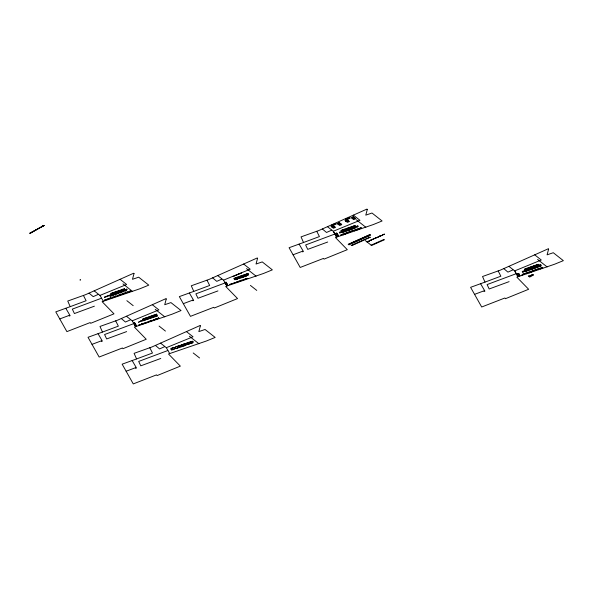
<?xml version="1.0" encoding="UTF-8"?>
<svg xmlns="http://www.w3.org/2000/svg" width="593" height="593" viewBox="0 0 593 593"><rect width="100%" height="100%" fill="white"/><g stroke="black" fill="none" stroke-linecap="round" stroke-linejoin="round"><path stroke-width="0.89" d="M33.423 231.092L35.684 230.262M39.071 227.92L41.34 227.097M30.073 233.331L44.356 225.407L40.961 226.867L41.466 227.023M80.092 279.978L80.352 279.859M80.507 279.881L80.092 279.955M98.171 294.424L93.205 296.633L89.069 293.15M331.902 225.473L332.636 225.147L332.288 224.88M334.059 224.517L334.786 224.191L334.445 223.917M345.882 219.58L346.608 219.254L346.26 218.98M348.032 218.617L348.766 218.291L348.417 218.016M333.214 225.681L331.998 225.896M339.574 222.916L338.358 223.131M347.187 219.781L345.971 219.996M353.547 217.016L352.331 217.231M331.695 226.919L333.733 226.089M338.062 224.154L340.026 223.272M338.129 224.206L340.093 223.331M345.667 221.019L347.639 220.136M334 226.304L332.784 226.511M340.36 223.539L339.152 223.754M345.734 221.07L347.706 220.196M352.034 218.254L354.073 217.431M347.972 220.403L346.757 220.618M354.34 217.638L353.124 217.853M334.949 227.052L333.733 227.26M341.316 224.287L340.1 224.502M348.921 221.152L347.706 221.359M355.289 218.387L354.073 218.602M331.48 230.262L326.513 232.471L322.377 228.987M221.738 279.155L216.771 281.364L212.635 277.88M130.423 319.842L125.457 322.043L121.32 318.567M350.419 243.612L349.203 243.827M352.605 242.641L351.39 242.848M354.792 241.662L353.576 241.877M356.979 240.691L355.77 240.899M359.173 239.713L357.957 239.928M361.359 238.734L360.144 238.949M363.546 237.763L362.33 237.978M365.733 236.785L364.525 237M367.927 235.814L366.711 236.021M370.114 234.835L368.898 235.05M366.919 241.833L369.202 241.21L367.237 242.085M369.15 241.166L367.934 241.381M371.337 240.195L370.128 240.402M373.531 239.216L372.315 239.431M375.717 238.245L374.502 238.453M377.956 237.311L375.666 237.934L377.956 237.311L376.688 237.482M380.091 236.288L378.883 236.503M382.337 235.362L380.046 235.984L382.337 235.362L381.069 235.532M384.472 234.339L383.256 234.554M371.129 245.154L383.967 239.431L384.39 239.772L371.552 245.487M164.543 346.72L159.576 348.929L155.44 345.445M512.878 269.919L507.927 272.12L503.805 268.644M528.852 276.227L532.781 274.477L533.522 275.063L529.593 276.812M529.223 276.523L533.151 274.774M94.176 290.837L99.972 295.41L126.65 284.484L120.06 279.296M327.484 226.682L333.281 231.248L359.958 220.322L353.369 215.133M217.735 275.575L223.531 280.141L250.209 269.215L243.627 264.026M126.428 316.254L132.224 320.82L158.894 309.894L152.312 304.706M160.54 343.132L166.337 347.698L193.014 336.78L186.432 331.591M508.89 266.339L514.672 270.897L541.276 260.001L534.708 254.827M101.477 298.227L72.324 309.123L74.414 313.541L94.391 306.181M334.786 234.065L305.632 244.961L307.723 249.379L327.699 242.018M225.036 282.957L195.883 293.854L197.973 298.272L217.95 290.911M133.729 323.637L104.576 334.534L106.666 338.951L126.643 331.591M167.841 350.522L138.688 361.419L140.778 365.837L160.755 358.469M516.177 273.707L487.098 284.573L489.181 288.976L509.105 281.638M333.792 232.13L334.385 233.168M334.726 233.761L336.787 232.982L338.529 236.007L336.468 236.785M336.98 233.323L336.023 233.271M335.134 234.457L337.187 233.679M335.178 234.539L337.232 233.761M337.424 234.094L336.476 234.05M335.579 235.236L337.639 234.457M335.623 235.31L337.684 234.539M337.877 234.872L336.92 234.821M336.023 236.014L338.084 235.236M336.068 236.088L338.129 235.31M338.321 235.651L337.365 235.599M226.192 282.513L225.236 282.461M226.667 283.335L225.711 283.291M227.149 284.158L226.185 284.106M226.437 284.862L227.356 284.521L226.482 284.936M227.593 284.922L226.63 284.877M134.878 323.192L133.922 323.141M135.36 324.015L134.403 323.971M135.834 324.838L134.878 324.786M135.13 325.542L136.042 325.201M135.167 325.616L136.086 325.268M136.279 325.601L135.323 325.557M515.184 271.779L515.777 272.81M516.562 274.174L518.616 273.403L519.905 275.641L517.859 276.42M518.808 273.736L517.859 273.684M516.963 274.87L519.016 274.099M517.007 274.952L519.06 274.174M519.253 274.507L518.304 274.463M517.407 275.649L519.461 274.87M517.452 275.723L519.505 274.944M519.698 275.285L518.749 275.234M59.789 318.93L69.151 315.417L69.329 316.032L70.122 315.691L65.801 308.286M293.098 254.768L302.46 251.254L302.638 251.869L303.438 251.528L299.109 244.123M183.348 303.66L192.718 300.147L192.888 300.762L193.689 300.421L189.36 293.016M92.034 344.34L101.403 340.827L101.581 341.442L102.374 341.108L98.053 333.696M126.153 371.225L135.523 367.712L135.693 368.327L136.494 367.986L132.165 360.581M474.6 294.35L483.94 290.844L484.11 291.459L484.911 291.126L480.597 283.736M70.285 306.633L86.118 300.733L83.435 295.47M303.594 242.47L319.427 236.57L316.744 231.307M193.844 291.371L209.677 285.463L206.994 280.2M102.537 332.05L118.363 326.143L115.687 320.88M136.649 358.928L152.483 353.028L149.799 347.765M485.067 282.09L500.855 276.205L498.179 270.957M192.947 341.813L192.317 342.443M110.935 293.854L115.101 292.401M115.642 292.208L119.808 290.763M120.342 290.57L124.508 289.117M341.153 230.788L345.319 229.335M346.23 229.017L350.396 227.564M350.937 227.378L355.096 225.926M339.5 232.715L340.597 232.641M341.902 231.848L355.548 227.089L355.8 227.838L353.717 228.564L353.465 227.816M357.927 226.281L357.282 226.911M342.057 232.323L343.154 232.248M344.37 231.515L345.467 231.44M346.69 230.707L347.78 230.633M349.003 229.899L350.1 229.832M351.315 229.091L352.412 229.024M353.628 228.29L354.725 228.216M342.813 234.428L341.716 234.494M345.126 233.62L344.029 233.686M347.439 232.812L346.342 232.879M349.751 232.004L348.662 232.078M352.064 231.196L350.974 231.27M354.384 230.395L353.287 230.462M356.697 229.587L355.6 229.654M359.01 228.779L357.913 228.854M361.322 227.971L360.225 228.046M234.124 278.71L238.29 277.265M239.201 276.938L243.367 275.493M243.908 275.3L248.067 273.847M236.007 279.436L237.104 279.37M242.945 277.02L244.042 276.946M245.257 276.212L246.354 276.145M231.685 283.988L229.513 284.432L231.707 284.04M233.998 283.18L231.826 283.624L234.02 283.232M236.31 282.372L234.139 282.817L236.333 282.431M238.623 281.564L236.451 282.016L238.645 281.623M240.936 280.763L238.764 281.208L240.958 280.815M243.256 279.955L241.077 280.4L243.271 280.007M247.881 278.339L245.702 278.784L247.896 278.399M142.809 319.39L146.975 317.944M147.894 317.626L152.053 316.173M152.594 315.98L156.76 314.527M140.823 321.109L143.002 320.665L140.808 321.058M143.58 320.509L157.323 316.032L155.121 316.417M140.378 324.667L139.281 324.734M142.691 323.86L141.594 323.934M145.018 323.111L142.943 323.837L145.018 323.111L143.906 323.126M147.331 322.303L145.255 323.029L147.331 322.303L146.219 322.318M149.629 321.443L148.532 321.51M151.941 320.635L150.844 320.702M154.276 319.879L152.193 320.605L154.276 319.879L153.157 319.901M156.567 319.019L155.47 319.093M158.88 318.211L157.782 318.285M172.393 348.002L174.572 347.557L172.37 347.95M176.922 346.431L179.093 345.986L176.899 346.371M179.153 345.652L181.332 345.2L179.138 345.593M181.391 344.874L183.571 344.422L181.369 344.815M183.63 344.088L185.802 343.644L183.608 344.036M188.1 342.532L190.271 342.087L188.077 342.48M190.449 341.716L192.621 341.271L190.427 341.657M171.051 348.906L171.703 348.276M171.199 349.351L172.111 348.973M171.325 349.714L171.97 349.084M174.994 348.669L177.166 348.224L174.972 348.617M179.612 347.083L181.784 346.638L179.59 347.031M181.843 346.305L184.023 345.86L181.829 346.253M186.321 344.748L188.492 344.303L186.298 344.689M190.79 343.191L192.962 342.739L190.768 343.132M524.471 269.541L528.622 268.095M529.534 267.777L533.685 266.324M534.226 266.138L538.377 264.693M538.511 265.078L534.36 266.524L534.093 265.746L538.244 264.3L539.059 266.746L541.135 266.027L540.601 264.441L538.518 265.167M540.727 264.826L540.082 265.456M538.614 266.012L525.042 270.742L524.894 270.297L538.459 265.568L538.815 266.835L536.739 267.554L536.487 266.806L538.563 266.079M538.778 265.916L540.853 265.19M538.807 265.998L540.883 265.271M522.448 271.92L523.537 271.846M525.116 271.298L526.206 271.231M527.422 270.497L528.511 270.423M529.727 269.689L530.824 269.622M532.032 268.888L533.129 268.814M534.337 268.08L535.435 268.014M536.65 267.28L537.74 267.206M538.963 266.472L540.06 266.398M524.182 274.062L523.085 274.136M526.488 273.262L525.398 273.329M528.793 272.454L527.703 272.528M531.106 271.653L530.009 271.72M533.411 270.845L532.314 270.919M535.716 270.045L534.619 270.111M538.021 269.237L536.932 269.311M540.327 268.436L539.237 268.503M542.632 267.628L541.542 267.702M42.933 225.755L43.363 225.889M42.711 225.881L43.222 226.037M42.088 226.229L42.6 226.385M41.806 226.393L42.229 226.519M39.916 227.445L40.346 227.579M39.583 228.075L37.189 228.98L37.7 229.135M38.034 228.505L38.456 228.631M37.567 229.209L35.306 230.032L35.817 230.188M36.151 229.558L36.573 229.691M34.268 230.618L34.69 230.744M33.927 231.248L31.533 232.145L32.044 232.3M32.378 231.67L32.808 231.804M31.918 232.374L29.65 233.205L30.161 233.36M30.495 232.73L30.918 232.856M537.599 259.423L547.139 266.932M531.469 275.063L532.217 275.649M530.164 275.641L530.905 276.234M528.267 275.767L529.949 277.094M356.274 219.736L365.837 227.275M346.92 219.573L348.425 220.759L346.453 221.634L344.948 220.448L348.224 218.995L347.505 218.424L345.534 219.306L346.253 219.87M365.303 240.565L371.648 245.569M332.947 225.473L334.452 226.659L332.48 227.534L330.976 226.348L334.244 224.895L333.525 224.324L331.561 225.199L332.28 225.77M246.525 268.629L256.087 276.168M250.409 285.403L256.762 290.407M122.966 283.899L132.528 291.437M155.21 309.309L164.78 316.847M189.33 336.194L198.892 343.725M126.85 300.673L133.195 305.677M159.102 326.083L165.447 331.087M193.214 352.961L199.567 357.964M241.218 272.899L241.47 273.18L239.194 273.729M238.994 273.81L239.238 274.092L236.97 274.633M236.748 274.729L236.992 275.011L234.724 275.56M234.361 275.708L234.606 275.99L232.337 276.531M514.672 270.897L518.037 276.731M333.281 231.248L336.654 237.096M223.531 280.141L226.904 285.989M166.337 347.698L169.709 353.554M132.224 320.82L135.597 326.669M99.972 295.41L103.345 301.259M542.795 268.103L542.543 267.354L540.468 268.073L540.72 268.829M540.49 268.903L540.238 268.155L538.162 268.881L538.414 269.63M536.865 264.782L537.125 265.56M538.185 269.711L537.925 268.963L535.85 269.682L536.109 270.43M535.479 265.264L535.746 266.042M535.872 270.512L535.62 269.763L533.544 270.49L533.796 271.238M532.173 266.42L532.44 267.198M533.567 271.32L533.315 270.571L531.239 271.29L531.491 272.039M530.787 266.902L531.054 267.68M531.261 272.12L531.009 271.372L528.934 272.098L529.186 272.847M528.956 272.928L528.704 272.18L526.628 272.899L526.88 273.647M527.11 268.184L527.37 268.963M525.724 268.666L525.984 269.444M526.651 273.729L526.391 272.98L524.316 273.707L524.575 274.455M524.345 274.537L524.086 273.788L522.01 274.507L522.263 275.256M361.478 228.446L361.226 227.697L359.143 228.424L359.395 229.172M359.165 229.254L358.913 228.498L356.83 229.224L357.082 229.98M356.853 230.062L356.601 229.306L354.518 230.032L354.77 230.788M355.466 227.112L355.318 226.667L341.753 231.403L342.154 232.597L344.236 231.87L343.984 231.122M353.576 226.015L353.843 226.8M354.54 230.862L354.288 230.114L352.205 230.84L352.457 231.589M353.235 227.897L353.487 228.646L351.404 229.372L351.152 228.616M352.19 226.504L352.457 227.282M352.227 231.67L351.975 230.922L349.892 231.648L350.144 232.397M350.923 228.698L351.175 229.454L349.092 230.18L348.84 229.424M348.877 227.66L349.144 228.438M349.914 232.478L349.662 231.73L347.58 232.449L347.832 233.205M348.61 229.506L348.862 230.262L346.779 230.988L346.527 230.232M347.491 228.142L347.75 228.92M347.602 233.286L347.35 232.53L345.267 233.257L345.519 234.013M346.297 230.314L346.549 231.062L344.466 231.789L344.214 231.04M343.799 229.432L344.059 230.21M345.289 234.094L345.037 233.338L342.954 234.065L343.206 234.813M342.406 229.914L342.672 230.692M342.976 234.895L342.724 234.146L340.641 234.872L340.893 235.621M247.325 275.434L245.243 276.16M246.547 273.944L246.814 274.722M245.161 274.426L245.428 275.211M245.013 276.234L242.93 276.961M242.7 277.042L240.617 277.769L241.729 277.754M241.848 275.582L242.114 276.368M240.461 276.071L240.721 276.849M240.387 277.85L238.304 278.577L239.416 278.562M238.075 278.658L235.992 279.385M236.77 277.354L237.03 278.132M235.377 277.843L235.643 278.621M157.13 315.721L156.982 315.276L143.41 320.005L143.676 320.783L145.641 319.723M155.24 314.624L155.499 315.402M154.892 316.499L152.809 317.225M153.854 315.105L154.113 315.891M152.579 317.307L150.496 318.033M150.533 316.262L150.8 317.047M150.266 318.115L148.183 318.841M149.147 316.751L149.414 317.529M147.953 318.923L145.871 319.649M145.455 318.033L145.722 318.812M144.069 318.523L144.329 319.301M122.988 289.214L123.255 289.992M121.602 289.695L121.861 290.474M118.281 290.852L118.548 291.63M116.895 291.333L117.162 292.119M113.582 292.49L113.849 293.276M112.196 292.979L112.455 293.757M134.011 273.543L132.476 279.303L138.68 277.183L148.784 285.137L139.992 288.724L102.129 301.689L113.989 313.838L90.692 323.304L90.188 322.57L66.898 331.62L55.779 311.881L70.211 306.663L67.735 301.044L85.429 294.728L133.633 273.247L134.011 273.543M166.262 298.954L164.728 304.713L170.932 302.593L181.035 310.547L172.237 314.134L134.381 327.099L146.241 339.248L122.944 348.714L122.44 347.98L99.15 357.03L88.023 337.291L102.463 332.073L99.987 326.454L117.673 320.138L165.884 298.664L166.262 298.954M200.375 325.839L198.848 331.598L205.052 329.471L215.155 337.432L206.357 341.019L168.494 353.984L180.354 366.126L157.063 375.599L156.552 374.865L133.269 383.908L122.143 364.176L136.583 358.95L134.1 353.339L151.793 347.024L200.004 325.542L200.375 325.839M257.57 258.274L256.043 264.033L262.247 261.913L272.343 269.867L263.551 273.455L225.688 286.419L237.548 298.568L214.258 308.034L213.747 307.3L190.464 316.351L179.338 296.611L193.77 291.393L191.294 285.774L208.988 279.459L257.199 257.985L257.57 258.274M367.319 209.381L365.785 215.14L371.996 213.02L382.092 220.974L373.301 224.562L335.438 237.526L347.298 249.675L324.008 259.141L323.496 258.407L300.206 267.458L289.087 247.718L303.52 242.5L301.044 236.881L318.738 230.566L366.941 209.092L367.319 209.381M548.614 249.09L547.094 254.834L553.276 252.714L563.35 260.653L554.581 264.226L516.822 277.153L528.652 289.273L505.421 298.709L504.917 297.982L481.694 307.004L470.597 287.323L484.992 282.112L482.524 276.516L500.166 270.215L548.243 248.801L548.614 249.09M335.682 223.368L333.711 224.243L334.43 224.814L336.401 223.932L335.682 223.368M349.655 217.468L347.683 218.343L348.41 218.913L350.374 218.031L349.655 217.468M339.307 222.709L337.335 223.583L338.848 224.777L340.819 223.895L339.307 222.709M353.28 216.808L351.315 217.69L352.82 218.876L354.792 217.994L353.28 216.808M334.682 226.837L332.71 227.719L333.429 228.283L335.401 227.408L334.682 226.837M341.049 224.08L339.077 224.955L339.796 225.525L341.768 224.643L341.049 224.08M348.654 220.937L346.683 221.819L347.409 222.382L349.373 221.508L348.654 220.937M355.022 218.18L353.05 219.054L353.769 219.625L355.741 218.743L355.022 218.18M350.152 243.404L348.18 244.279L348.899 244.85L350.871 243.968L350.152 243.404M352.338 242.426L350.367 243.308L351.086 243.871L353.057 242.997L352.338 242.426M354.525 241.455L352.561 242.329L353.28 242.9L355.244 242.018L354.525 241.455M356.712 240.476L354.747 241.358L355.466 241.922L357.438 241.047L356.712 240.476M358.906 239.505L356.934 240.38L357.653 240.951L359.625 240.069L358.906 239.505M361.093 238.527L359.121 239.402L359.84 239.972L361.812 239.098L361.093 238.527M363.279 237.556L361.315 238.43L362.034 238.994L363.998 238.119L363.279 237.556M365.466 236.577L363.502 237.452L364.221 238.023L366.192 237.148L365.466 236.577M367.66 235.599L365.688 236.481L366.407 237.044L368.379 236.17L367.66 235.599M369.847 234.628L367.875 235.503L368.594 236.073L370.566 235.199L369.847 234.628M353.131 244.679L351.16 245.561L353.45 244.931L353.131 244.679M355.541 243.612L353.569 244.486L355.859 243.864L355.541 243.612M357.942 242.537L355.978 243.412L358.261 242.789L357.942 242.537M360.351 241.462L358.38 242.344L360.67 241.714L360.351 241.462M362.76 240.387L360.789 241.269L363.079 240.639L362.76 240.387M365.169 239.32L363.198 240.195L365.488 239.572L365.169 239.32M367.571 238.245L365.607 239.12L367.897 238.497L367.571 238.245M369.98 237.17L368.008 238.052L370.299 237.422L369.98 237.17M371.07 239.98L369.105 240.862L371.396 240.232L371.07 239.98M373.264 239.009L371.292 239.883L373.583 239.261L373.264 239.009M375.451 238.03L373.479 238.912L375.769 238.282L375.451 238.03M379.824 236.081L377.86 236.963L380.15 236.333L379.824 236.081M384.205 234.131L382.233 235.006L384.523 234.383L384.205 234.131M225.992 282.172L225.081 282.52L225.488 283.217L226.4 282.868L225.992 282.172M226.474 283.002L225.562 283.35L225.963 284.047L226.882 283.699L226.474 283.002M226.949 283.825L226.037 284.166L226.882 285.633L227.801 285.285L226.949 283.825M134.685 322.851L133.766 323.2L134.174 323.897L135.085 323.548L134.685 322.851M135.167 323.682L134.248 324.03L134.655 324.727L135.567 324.378L135.167 323.682M135.641 324.504L134.722 324.845L135.575 326.313L136.486 325.965L135.641 324.504M192.807 341.427L191.88 341.753L192.162 342.495L193.088 342.168L192.807 341.427M114.968 292.008L110.809 293.461L111.069 294.239L115.235 292.786L114.968 292.008M119.675 290.37L115.509 291.823L115.776 292.601L119.934 291.148L119.675 290.37M124.374 288.732L120.216 290.185L120.475 290.963L124.641 289.51L124.374 288.732M105.769 296.515L104.383 297.004L104.553 297.501L105.939 297.019L105.769 296.515M108.03 295.699L106.644 296.181L106.814 296.685L108.2 296.204L108.03 295.699M110.202 294.951L108.816 295.433L108.986 295.929L110.372 295.447L110.202 294.951M124.73 289.866L111.158 294.595L111.306 295.04L124.878 290.311L124.73 289.866M126.895 289.095L125.508 289.577L125.679 290.081L127.065 289.599L126.895 289.095M111.462 295.403L110.076 295.885L110.246 296.389L111.632 295.9L111.462 295.403M113.93 294.543L112.544 295.025L112.714 295.529L114.101 295.04L113.93 294.543M116.398 293.683L115.012 294.165L115.183 294.662L116.569 294.18L116.398 293.683M118.867 292.823L117.481 293.305L117.644 293.802L119.037 293.32L118.867 292.823M121.335 291.964L119.942 292.445L120.112 292.942L121.506 292.46L121.335 291.964M123.796 291.096L122.41 291.586L122.581 292.082L123.967 291.6L123.796 291.096M126.265 290.236L124.878 290.726L125.049 291.222L126.435 290.74L126.265 290.236M105.895 299.428L104.509 299.91L104.679 300.414L106.065 299.932L105.895 299.428M108.363 298.568L106.977 299.05L107.148 299.554L108.534 299.065L108.363 298.568M110.832 297.708L109.446 298.19L109.616 298.694L111.002 298.205L110.832 297.708M113.3 296.848L111.914 297.33L112.077 297.834L113.471 297.345L113.3 296.848M115.768 295.989L114.375 296.47L114.545 296.974L115.939 296.485L115.768 295.989M118.237 295.129L116.843 295.611L117.014 296.115L118.4 295.625L118.237 295.129M120.698 294.269L119.312 294.751L119.482 295.247L120.868 294.765L120.698 294.269M123.166 293.409L121.78 293.891L121.95 294.387L123.337 293.906L123.166 293.409M125.634 292.549L124.248 293.031L124.419 293.528L125.805 293.046L125.634 292.549M128.103 291.682L126.717 292.171L126.887 292.668L128.273 292.186L128.103 291.682M130.571 290.822L129.185 291.311L129.348 291.808L130.742 291.326L130.571 290.822M345.185 228.942L341.019 230.395L341.286 231.174L345.445 229.721L345.185 228.942M350.263 227.171L346.097 228.624L346.364 229.402L350.53 227.957L350.263 227.171M354.97 225.533L350.804 226.986L351.071 227.764L355.229 226.311L354.97 225.533M341.42 231.515L339.337 232.241L339.589 232.99L341.672 232.263L341.42 231.515M357.801 225.889L355.718 226.615L355.97 227.371L358.053 226.645L357.801 225.889M238.156 276.872L233.99 278.325L234.257 279.103L238.416 277.65L238.156 276.872M243.234 275.1L239.075 276.553L239.335 277.331L243.501 275.878L243.234 275.1M247.941 273.462L243.775 274.915L244.042 275.693L248.2 274.24L247.941 273.462M248.289 274.596L234.724 279.325L234.872 279.77L248.445 275.041L248.289 274.596M245.472 278.866L243.501 279.926L245.472 278.866M146.842 317.551L142.683 319.004L142.943 319.783L147.108 318.33L146.842 317.551M151.927 315.78L147.761 317.233L148.028 318.011L152.186 316.558L151.927 315.78M156.626 314.142L152.46 315.595L152.727 316.373L156.893 314.92L156.626 314.142M140.578 321.139L138.606 322.199L140.578 321.139M140.282 324.386L138.31 325.446L140.282 324.386M142.594 323.578L140.623 324.638L142.594 323.578M149.532 321.161L147.568 322.221L149.532 321.161M151.845 320.353L149.881 321.413L151.845 320.353M156.47 318.745L154.506 319.805L156.47 318.745M158.783 317.937L156.819 318.997L158.783 317.937M171.851 348.224L170.925 348.543L171.459 350.107L172.378 349.781L171.851 348.224M176.744 346.431L174.779 347.491L176.744 346.431M187.929 342.532L185.957 343.592L187.929 342.532M191.094 342.161L177.529 346.89L177.678 347.335L191.25 342.606L191.094 342.161M174.816 348.669L172.852 349.729L174.816 348.669M179.434 347.083L177.47 348.143L179.434 347.083M186.143 344.748L184.178 345.808L186.143 344.748M190.62 343.184L188.648 344.244L190.62 343.184M528.489 267.702L524.338 269.148L524.605 269.926L528.756 268.481L528.489 267.702M533.559 265.938L529.408 267.384L529.668 268.162L533.819 266.717L533.559 265.938M524.36 270.719L522.285 271.446L522.537 272.194L524.612 271.468L524.36 270.719M527.029 270.104L524.953 270.831L525.205 271.579L527.281 270.853L527.029 270.104M529.334 269.296L527.259 270.023L527.511 270.771L529.593 270.052L529.334 269.296M531.647 268.496L529.564 269.222L529.823 269.971L531.899 269.244L531.647 268.496M533.952 267.688L531.877 268.414L532.129 269.163L534.204 268.444L533.952 267.688M536.257 266.887L534.182 267.613L534.434 268.362L536.509 267.636L536.257 266.887"/></g></svg>
